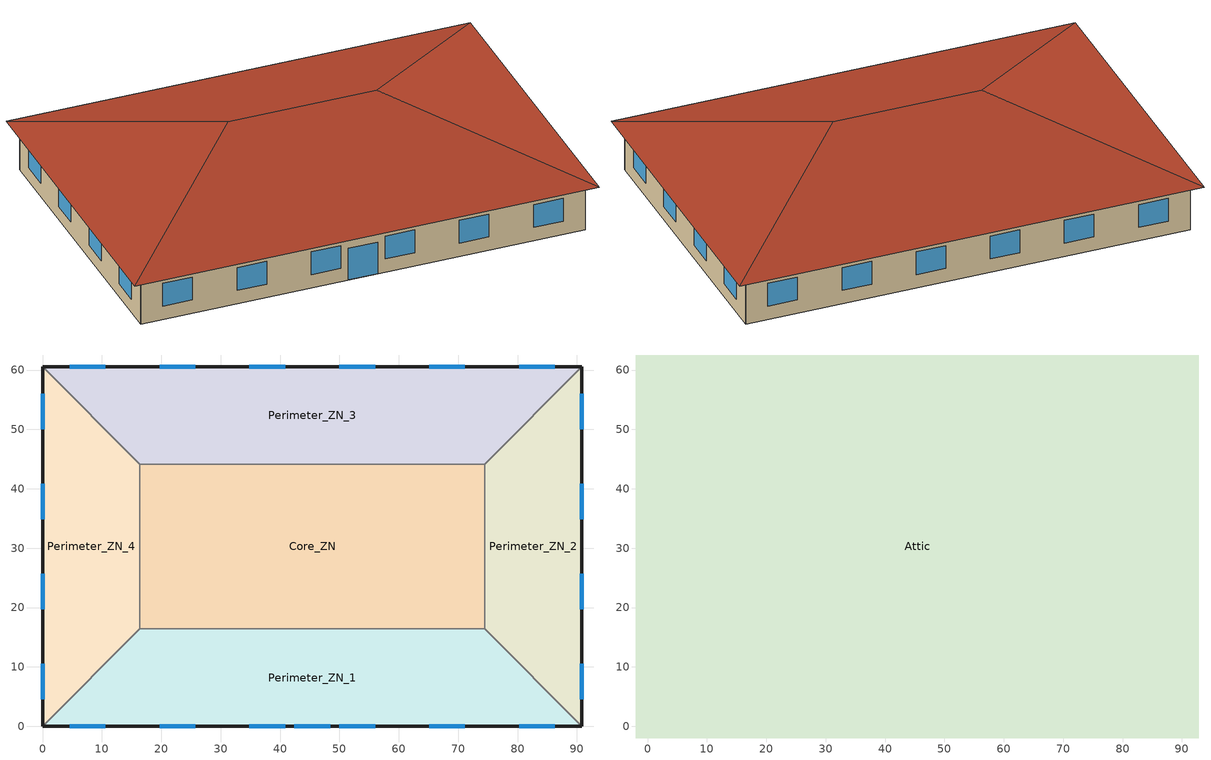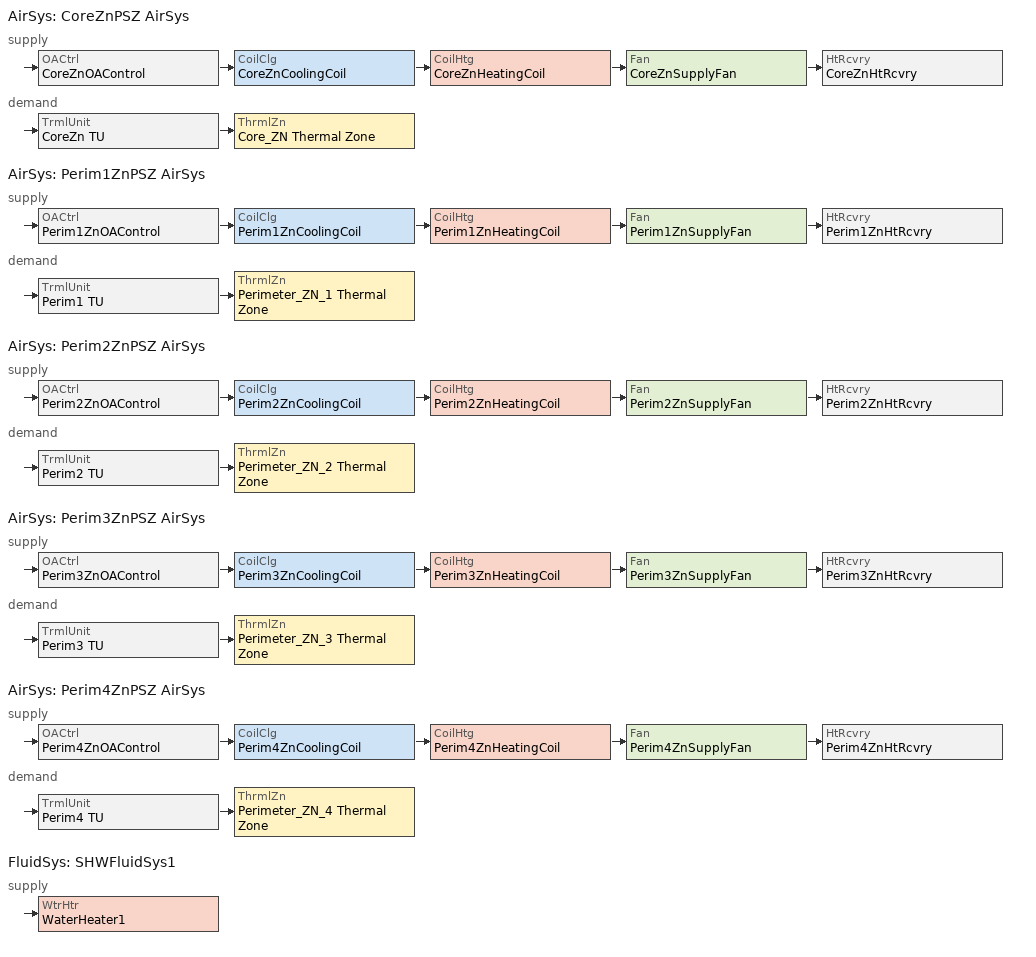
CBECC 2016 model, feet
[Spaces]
Perimeter_ZN_1
 floor ground (Base_CZ12-SlabOnOrBelowGradeF073): 74.44,16.4 90.85,0 0,0 16.4,16.4 z0
 wall outside (Base_CZ12-NonresMetalFrameWallU062): 0,0 90.85,0 z0:10.01
 wall to Perimeter_ZN_2 (NACM_Interior Wall): 90.85,0 74.44,16.4 z0:10.01
 wall to Core_ZN (NACM_Interior Wall): 74.44,16.4 16.4,16.4 z0:10.01
 wall to Perimeter_ZN_4 (NACM_Interior Wall): 16.4,16.4 0,0 z0:10.01
 window (Base_AllCZ_FixedWindowU36): 4.56,0 10.56,0 / 65.12,0 71.13,0 / 50,0 56,0 / 80.28,0 86.29,0 / 19.72,0 25.72,0 / 34.84,0 40.85,0 z2.95:7.95; 42.42,0 48.43,0 z0:7
Perimeter_ZN_2
 floor ground (Base_CZ12-SlabOnOrBelowGradeF073): 90.85,60.56 90.85,0 74.44,16.4 74.44,44.16 z0
 wall outside (Base_CZ12-NonresMetalFrameWallU062): 90.85,0 90.85,60.56 z0:10.01
 wall to Perimeter_ZN_3 (NACM_Interior Wall): 90.85,60.56 74.44,44.16 z0:10.01
 wall to Core_ZN (NACM_Interior Wall): 74.44,44.16 74.44,16.4 z0:10.01
 window (Base_AllCZ_FixedWindowU36): 90.85,34.84 90.85,40.85 / 90.85,50 90.85,56 / 90.85,19.72 90.85,25.72 / 90.85,4.56 90.85,10.56 z2.95:7.95
Core_ZN
 floor ground (Base_CZ12-SlabOnOrBelowGradeF073): 74.44,44.16 74.44,16.4 16.4,16.4 16.4,44.16 z0
 wall to Perimeter_ZN_3 (NACM_Interior Wall): 74.44,44.16 16.4,44.16 z0:10.01
 wall to Perimeter_ZN_4 (NACM_Interior Wall): 16.4,44.16 16.4,16.4 z0:10.01
Perimeter_ZN_3
 floor ground (Base_CZ12-SlabOnOrBelowGradeF073): 90.85,60.56 74.44,44.16 16.4,44.16 0,60.56 z0
 wall outside (Base_CZ12-NonresMetalFrameWallU062): 90.85,60.56 0,60.56 z0:10.01
 wall to Perimeter_ZN_4 (NACM_Interior Wall): 0,60.56 16.4,44.16 z0:10.01
 window (Base_AllCZ_FixedWindowU36): 25.72,60.56 19.72,60.56 / 71.13,60.56 65.12,60.56 / 86.29,60.56 80.28,60.56 / 10.56,60.56 4.56,60.56 / 56,60.56 50,60.56 / 40.85,60.56 34.84,60.56 z2.95:7.95
Perimeter_ZN_4
 floor ground (Base_CZ12-SlabOnOrBelowGradeF073): 0,60.56 16.4,44.16 16.4,16.4 0,0 z0
 wall outside (Base_CZ12-NonresMetalFrameWallU062): 0,60.56 0,0 z0:10.01
 window (Base_AllCZ_FixedWindowU36): 0,56 0,50 / 0,40.85 0,34.84 / 0,10.56 0,4.56 / 0,25.72 0,19.72 z2.95:7.95
Attic
 floor outside (Base_CZ12-NonresOtherFloorU071): 92.81,62.53 90.85,60.56 0,60.56 -1.97,62.53 z10.01; 92.81,62.53 92.81,-1.97 90.85,0 90.85,60.56 z10.01; -1.97,62.53 0,60.56 0,0 -1.97,-1.97 z10.01; 90.85,0 92.81,-1.97 -1.97,-1.97 0,0 z10.01
 floor to Core_ZN (NACM_Drop Ceiling): 74.44,44.16 74.44,16.4 16.4,16.4 16.4,44.16 z10.01
 floor to Perimeter_ZN_2 (NACM_Drop Ceiling): 90.85,60.56 90.85,0 74.44,16.4 74.44,44.16 z10.01
 floor to Perimeter_ZN_4 (NACM_Drop Ceiling): 0,60.56 16.4,44.16 16.4,16.4 0,0 z10.01
 floor to Perimeter_ZN_1 (NACM_Drop Ceiling): 74.44,16.4 90.85,0 0,0 16.4,16.4 z10.01
 floor to Perimeter_ZN_3 (NACM_Drop Ceiling): 90.85,60.56 74.44,44.16 16.4,44.16 0,60.56 z10.01
 roof outside (Base_CZ12-SteepNonresWoodFramingAndOtherRoofU039): 60.56,30.28,20.77 92.81,62.53,10.01 -1.97,62.53,10.01 30.28,30.28,20.77; 30.28,30.28,20.77 -1.97,62.53,10.01 -1.97,-1.97,10.01; 60.56,30.28,20.77 92.81,-1.97,10.01 92.81,62.53,10.01; 30.28,30.28,20.77 -1.97,-1.97,10.01 92.81,-1.97,10.01 60.56,30.28,20.77
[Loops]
AirSys 'CoreZnPSZ AirSys'
 supply: OACtrl 'CoreZnOAControl' > CoilClg 'CoreZnCoolingCoil' > CoilHtg 'CoreZnHeatingCoil' > Fan 'CoreZnSupplyFan' > HtRcvry 'CoreZnHtRcvry'
 demand: TrmlUnit 'CoreZn TU' > ThrmlZn 'Core_ZN Thermal Zone'
AirSys 'Perim1ZnPSZ AirSys'
 supply: OACtrl 'Perim1ZnOAControl' > CoilClg 'Perim1ZnCoolingCoil' > CoilHtg 'Perim1ZnHeatingCoil' > Fan 'Perim1ZnSupplyFan' > HtRcvry 'Perim1ZnHtRcvry'
 demand: TrmlUnit 'Perim1 TU' > ThrmlZn 'Perimeter_ZN_1 Thermal Zone'
AirSys 'Perim2ZnPSZ AirSys'
 supply: OACtrl 'Perim2ZnOAControl' > CoilClg 'Perim2ZnCoolingCoil' > CoilHtg 'Perim2ZnHeatingCoil' > Fan 'Perim2ZnSupplyFan' > HtRcvry 'Perim2ZnHtRcvry'
 demand: TrmlUnit 'Perim2 TU' > ThrmlZn 'Perimeter_ZN_2 Thermal Zone'
AirSys 'Perim3ZnPSZ AirSys'
 supply: OACtrl 'Perim3ZnOAControl' > CoilClg 'Perim3ZnCoolingCoil' > CoilHtg 'Perim3ZnHeatingCoil' > Fan 'Perim3ZnSupplyFan' > HtRcvry 'Perim3ZnHtRcvry'
 demand: TrmlUnit 'Perim3 TU' > ThrmlZn 'Perimeter_ZN_3 Thermal Zone'
AirSys 'Perim4ZnPSZ AirSys'
 supply: OACtrl 'Perim4ZnOAControl' > CoilClg 'Perim4ZnCoolingCoil' > CoilHtg 'Perim4ZnHeatingCoil' > Fan 'Perim4ZnSupplyFan' > HtRcvry 'Perim4ZnHtRcvry'
 demand: TrmlUnit 'Perim4 TU' > ThrmlZn 'Perimeter_ZN_4 Thermal Zone'
FluidSys 'SHWFluidSys1'
 supply: WtrHtr 'WaterHeater1'
[Proj]
OffSml-HtRcvry16: ZipCode=95814; AutoHardSizeAirFlowPerSqFt=0.8
[Bldg]
Small Office: FuncClassMthd=AreaCategoryMethod; TotStoryCnt=1; AboveGrdStoryCnt=1
[ConsAssm]
Base_CZ12-SlabOnOrBelowGradeF073: CompatibleSurfType=UndergroundFloor; SlabType=UnheatedSlabOnGrade; MatRef[1]=Concrete - 140 lb/ft3 - 6 in.
Base_CZ12-NonresMetalFrameWallU062: CompatibleSurfType=ExteriorWall; MatRef[1]=Stucco - 7/8 in.; MatRef[2]=Compliance Insulation R13.99; MatRef[3]=Air - Metal Wall Framing - 16 or 24 in. OC; MatRef[4]=Gypsum Board - 1/2 in.
NACM_Interior Wall: CompatibleSurfType=InteriorWall; MatRef[1]=Gypsum Board - 5/8 in.; MatRef[2]=Air - Metal Wall Framing - 16 or 24 in. OC; MatRef[3]=Gypsum Board - 5/8 in.
Base_CZ12-SteepNonresWoodFramingAndOtherRoofU039: CompatibleSurfType=Roof; MatRef[1]=Metal Standing Seam - 1/16 in.; MatRef[2]=Compliance Insulation R24.86; CRRCInitialRefl=0.2; CRRCAgedRefl=0.2; CRRCInitialEmit=0.85; CRRCAgedEmit=0.85; CRRCProdID=XXXX-XXXX
Base_CZ12-NonresOtherFloorU071: CompatibleSurfType=ExteriorFloor; MatRef[1]=Compliance Insulation R9.83; MatRef[2]=Plywood - 5/8 in.; MatRef[3]=Carpet - 3/4 in.
NACM_Drop Ceiling: CompatibleSurfType=InteriorFloor; MatRef[1]=Acoustic Tile - 3/4 in.
[Mat]
Name | CodeCat | CodeItem
Concrete - 140 lb/ft3 - 6 in. | Concrete | Concrete - 140 lb/ft3 - 6 in.
Stucco - 7/8 in. | Plastering Materials | Stucco - 7/8 in.
Compliance Insulation R13.99 | Insulation Board | Compliance Insulation R13.99
Air - Metal Wall Framing - 16 or 24 in. OC | Air | Air - Metal Wall Framing - 16 or 24 in. OC
Gypsum Board - 1/2 in. | Bldg Board and Siding | Gypsum Board - 1/2 in.
Gypsum Board - 5/8 in. | Bldg Board and Siding | Gypsum Board - 5/8 in.
Metal Standing Seam - 1/16 in. | Roofing | Metal Standing Seam - 1/16 in.
Compliance Insulation R24.86 | Insulation Board | Compliance Insulation R24.86
Compliance Insulation R9.83 | Insulation Board | Compliance Insulation R9.83
Plywood - 5/8 in. | Bldg Board and Siding | Plywood - 5/8 in.
Carpet - 3/4 in. | Finish Materials | Carpet - 3/4 in.
Acoustic Tile - 3/4 in. | Finish Materials | Acoustic Tile - 3/4 in.
[FenCons]
Base_AllCZ_FixedWindowU36: FenType=VerticalFenestration; FenProdType=FixedWindow; AssmContext=Manufactured; CertificationMthd=NFRCRated; SHGC=0.25; UFactor=0.36; VT=0.42
[Story]
Building Story 1
[Spc] Story=Building Story 1
Name | ThrmlZnRef | Vol | SpcFuncDefaultsRef | PriSide100PctControlled | SecSide100PctControlled | SHWFluidSegRef | VentPerSpc | CondgType | SpcFunc
Perimeter_ZN_1 | Perimeter_ZN_1 Thermal Zone | 12219.7 | Office Defaults | 1 | 1 | SHWSupply1 | 425
Perimeter_ZN_2 | Perimeter_ZN_2 Thermal Zone | 7248.87 | Office Defaults | 1 | 1 | SHWSupply1
Perimeter_ZN_3 | Perimeter_ZN_3 Thermal Zone | 12219.7 | Office Defaults | 1 | 1 | SHWSupply1
Perimeter_ZN_4 | Perimeter_ZN_4 Thermal Zone | 7248.87 | Office Defaults | 1 | 1 | SHWSupply1
Core_ZN | Core_ZN Thermal Zone | 16119.6 | Office Defaults |  |  | SHWSupply1
Attic | Attic Thermal Zone | 28195.7 |  |  |  |  |  | IndirectlyConditioned | Unoccupied-Exclude from Gross Floor Area
[ThrmlZn]
Name | Type | PriAirCondgSysRef[1] | VentSrc
Attic Thermal Zone | Unconditioned
Core_ZN Thermal Zone | Conditioned | CoreZnPSZ AirSys
Perimeter_ZN_1 Thermal Zone | Conditioned | Perim1ZnPSZ AirSys | Forced
Perimeter_ZN_2 Thermal Zone | Conditioned | Perim2ZnPSZ AirSys
Perimeter_ZN_3 Thermal Zone | Conditioned | Perim3ZnPSZ AirSys
Perimeter_ZN_4 Thermal Zone | Conditioned | Perim4ZnPSZ AirSys
[AirSys] Type=SZAC
Name | CtrlZnRef
CoreZnPSZ AirSys | Core_ZN Thermal Zone
Perim1ZnPSZ AirSys | Perimeter_ZN_1 Thermal Zone
Perim2ZnPSZ AirSys | Perimeter_ZN_2 Thermal Zone
Perim3ZnPSZ AirSys | Perimeter_ZN_3 Thermal Zone
Perim4ZnPSZ AirSys | Perimeter_ZN_4 Thermal Zone
[AirSeg]
Name | Sys | Type
CoreZnSysSupply AirSeg | CoreZnPSZ AirSys | Supply
CoreZnSysReturnAirSeg | CoreZnPSZ AirSys | Return
Perim1ZnSysSupply AirSeg | Perim1ZnPSZ AirSys | Supply
Perim1ZnSysReturn AirSeg | Perim1ZnPSZ AirSys | Return
Perim2ZnSysSupply AirSeg | Perim2ZnPSZ AirSys | Supply
Perim2ZnSysReturnAirSeg | Perim2ZnPSZ AirSys | Return
Perim3ZnSysSupply AirSeg | Perim3ZnPSZ AirSys | Supply
Perim3ZnSysReturn AirSeg | Perim3ZnPSZ AirSys | Return
Perim4ZnSysSupplyAirSeg | Perim4ZnPSZ AirSys | Supply
Perim4ZnSysReturnAirSeg | Perim4ZnPSZ AirSys | Return
[CoilClg] Type=DirectExpansion
Name | Sys
CoreZnCoolingCoil | CoreZnPSZ AirSys
Perim1ZnCoolingCoil | Perim1ZnPSZ AirSys
Perim2ZnCoolingCoil | Perim2ZnPSZ AirSys
Perim3ZnCoolingCoil | Perim3ZnPSZ AirSys
Perim4ZnCoolingCoil | Perim4ZnPSZ AirSys
[CoilHtg] Type=Furnace
Name | Sys
CoreZnHeatingCoil | CoreZnPSZ AirSys
Perim1ZnHeatingCoil | Perim1ZnPSZ AirSys
Perim2ZnHeatingCoil | Perim2ZnPSZ AirSys
Perim3ZnHeatingCoil | Perim3ZnPSZ AirSys
Perim4ZnHeatingCoil | Perim4ZnPSZ AirSys
[Fan] CtrlMthd=ConstantVolume
Name | Sys | FlowCap
CoreZnSupplyFan | CoreZnPSZ AirSys | 242
Perim1ZnSupplyFan | Perim1ZnPSZ AirSys | 425
Perim2ZnSupplyFan | Perim2ZnPSZ AirSys | 109
Perim3ZnSupplyFan | Perim3ZnPSZ AirSys | 183
Perim4ZnSupplyFan | Perim4ZnPSZ AirSys | 109
[TrmlUnit] Type=Uncontrolled
Name | Sys | ZnServedRef | PriAirSegRef | PriAirFlowMax
CoreZn TU | CoreZnPSZ AirSys | Core_ZN Thermal Zone | CoreZnSysSupply AirSeg | 242
Perim1 TU | Perim1ZnPSZ AirSys | Perimeter_ZN_1 Thermal Zone | Perim1ZnSysSupply AirSeg | 425
Perim2 TU | Perim2ZnPSZ AirSys | Perimeter_ZN_2 Thermal Zone | Perim2ZnSysSupply AirSeg | 109
Perim3 TU | Perim3ZnPSZ AirSys | Perimeter_ZN_3 Thermal Zone | Perim3ZnSysSupply AirSeg | 183
Perim4 TU | Perim4ZnPSZ AirSys | Perimeter_ZN_4 Thermal Zone | Perim4ZnSysSupplyAirSeg | 109
[OACtrl]
Name | Sys | HtRcvryRef | EconoCtrlMthd | EconoIntegration
CoreZnOAControl | CoreZnPSZ AirSys | CoreZnHtRcvry
Perim1ZnOAControl | Perim1ZnPSZ AirSys | Perim1ZnHtRcvry | FixedDryBulb | Integrated
Perim2ZnOAControl | Perim2ZnPSZ AirSys | Perim2ZnHtRcvry | FixedDryBulb
Perim3ZnOAControl | Perim3ZnPSZ AirSys | Perim3ZnHtRcvry
Perim4ZnOAControl | Perim4ZnPSZ AirSys | Perim4ZnHtRcvry
[HtRcvry]
Name | Sys | RcvryType | Type | HtgSensEff100 | HtgSensEff75 | HtgTotEff100 | HtgTotEff75 | ClgSensEff100 | ClgSensEff75 | ClgTotEff100 | ClgTotEff75 | TempCtrl | DefrostCtrl | DefrostCtrlTemp | EconoLockout | AuxPwr | HasHXBypass | TempSetptSchRef | FixedSupTemp
CoreZnHtRcvry | CoreZnPSZ AirSys | SensibleOnly
Perim1ZnHtRcvry | Perim1ZnPSZ AirSys | SensibleOnly | Wheel | 0.6 | 0.5 | 0 | 0 | 0.6 | 0.5 | 0 | 0 | None | ExhaustAirRecirculation | 42 | No | 0
Perim2ZnHtRcvry | Perim2ZnPSZ AirSys | SensibleOnly |  | 0.6 | 0.5 | 0 | 0 | 0.6 | 0.5 | 0 | 0 | Scheduled | None |  |  | 0.1 | Yes | HtRcvrySupTempCtrlSch
Perim3ZnHtRcvry | Perim3ZnPSZ AirSys |  | Wheel |  |  |  |  |  |  |  |  | Fixed | MinimumExhaustTemperature |  | No | 0.2 |  |  | 60
Perim4ZnHtRcvry | Perim4ZnPSZ AirSys |  |  |  |  |  |  |  |  |  |  | Scheduled | ExhaustAirRecirculation | 45 | No | 0.3 | Yes | HtRcvrySupTempCtrlSch
[FluidSys]
SHWFluidSys1: Type=ServiceHotWater
[FluidSeg] Sys=SHWFluidSys1
Name | Type | Src
SHWSupply1 | PrimarySupply
SHWMakeup1 | MakeupFluid | MunicipalWater
[WtrHtr]
WaterHeater1: Sys=SHWFluidSys1; FluidSegOutRef=SHWSupply1; FluidSegMakeupRef=SHWMakeup1
[SpcFuncDefaults]
Office Defaults: SpcFunc=Office (Greater than 250 square feet in floor area)
[Sch]
HtRcvrySupTempCtrlSch: Type=Temperature; SchWeekRef[1]=HtRcvrySupTempCtrlWk
[SchWeek]
HtRcvrySupTempCtrlWk: Type=Temperature; SchDayAllRef=HtRcvrySupTempCtrlAll
[SchDay]
HtRcvrySupTempCtrlAll: Type=Temperature; Hr[1]=60
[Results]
End Use | Proposed Design Site (MWh) | Proposed Design Site (MBtu) | Proposed Design TDV (kBtu/ft²-yr) | Standard Design Site (MWh) | Standard Design Site (MBtu) | Standard Design TDV (kBtu/ft²-yr) | Compliance TDV Margin (kBtu/ft²-yr)
Space Heating | -- | 20.1 | 6.13 | -- | 27.3 | 8.31 | 2.18
Space Cooling | 5.6 | -- | 32.32 | 9.3 | -- | 68.73 | 36.41
Indoor Fans | 4.6 | -- | 18.78 | 20.0 | -- | 80.82 | 62.04
Heat Rejection | -- | -- | -- | -- | -- | -- | --
Pumps & Misc. | 0.0 | -- | 0.01 | -- | -- | -- | -0.01
Domestic Hot Water | -- | 25.7 | 6.65 | -- | 24.8 | 6.42 | -0.23
Indoor Lighting | 6.8 | -- | 29.82 | 6.8 | -- | 29.82 | --
COMPLIANCE TOTAL | 17.0 | 45.8 | 93.71 | 36.1 | 52.1 | 194.10 | 100.39
Receptacle | 23.6 | -- | 106.83 | 23.6 | -- | 106.83 | 
Process | -- | -- | -- | -- | -- | -- | 
Other Ltg | -- | -- | -- | -- | -- | -- | 
TOTAL | 40.6 | 45.8 | 200.54 | 59.7 | 52.1 | 300.93 | 
PASS
